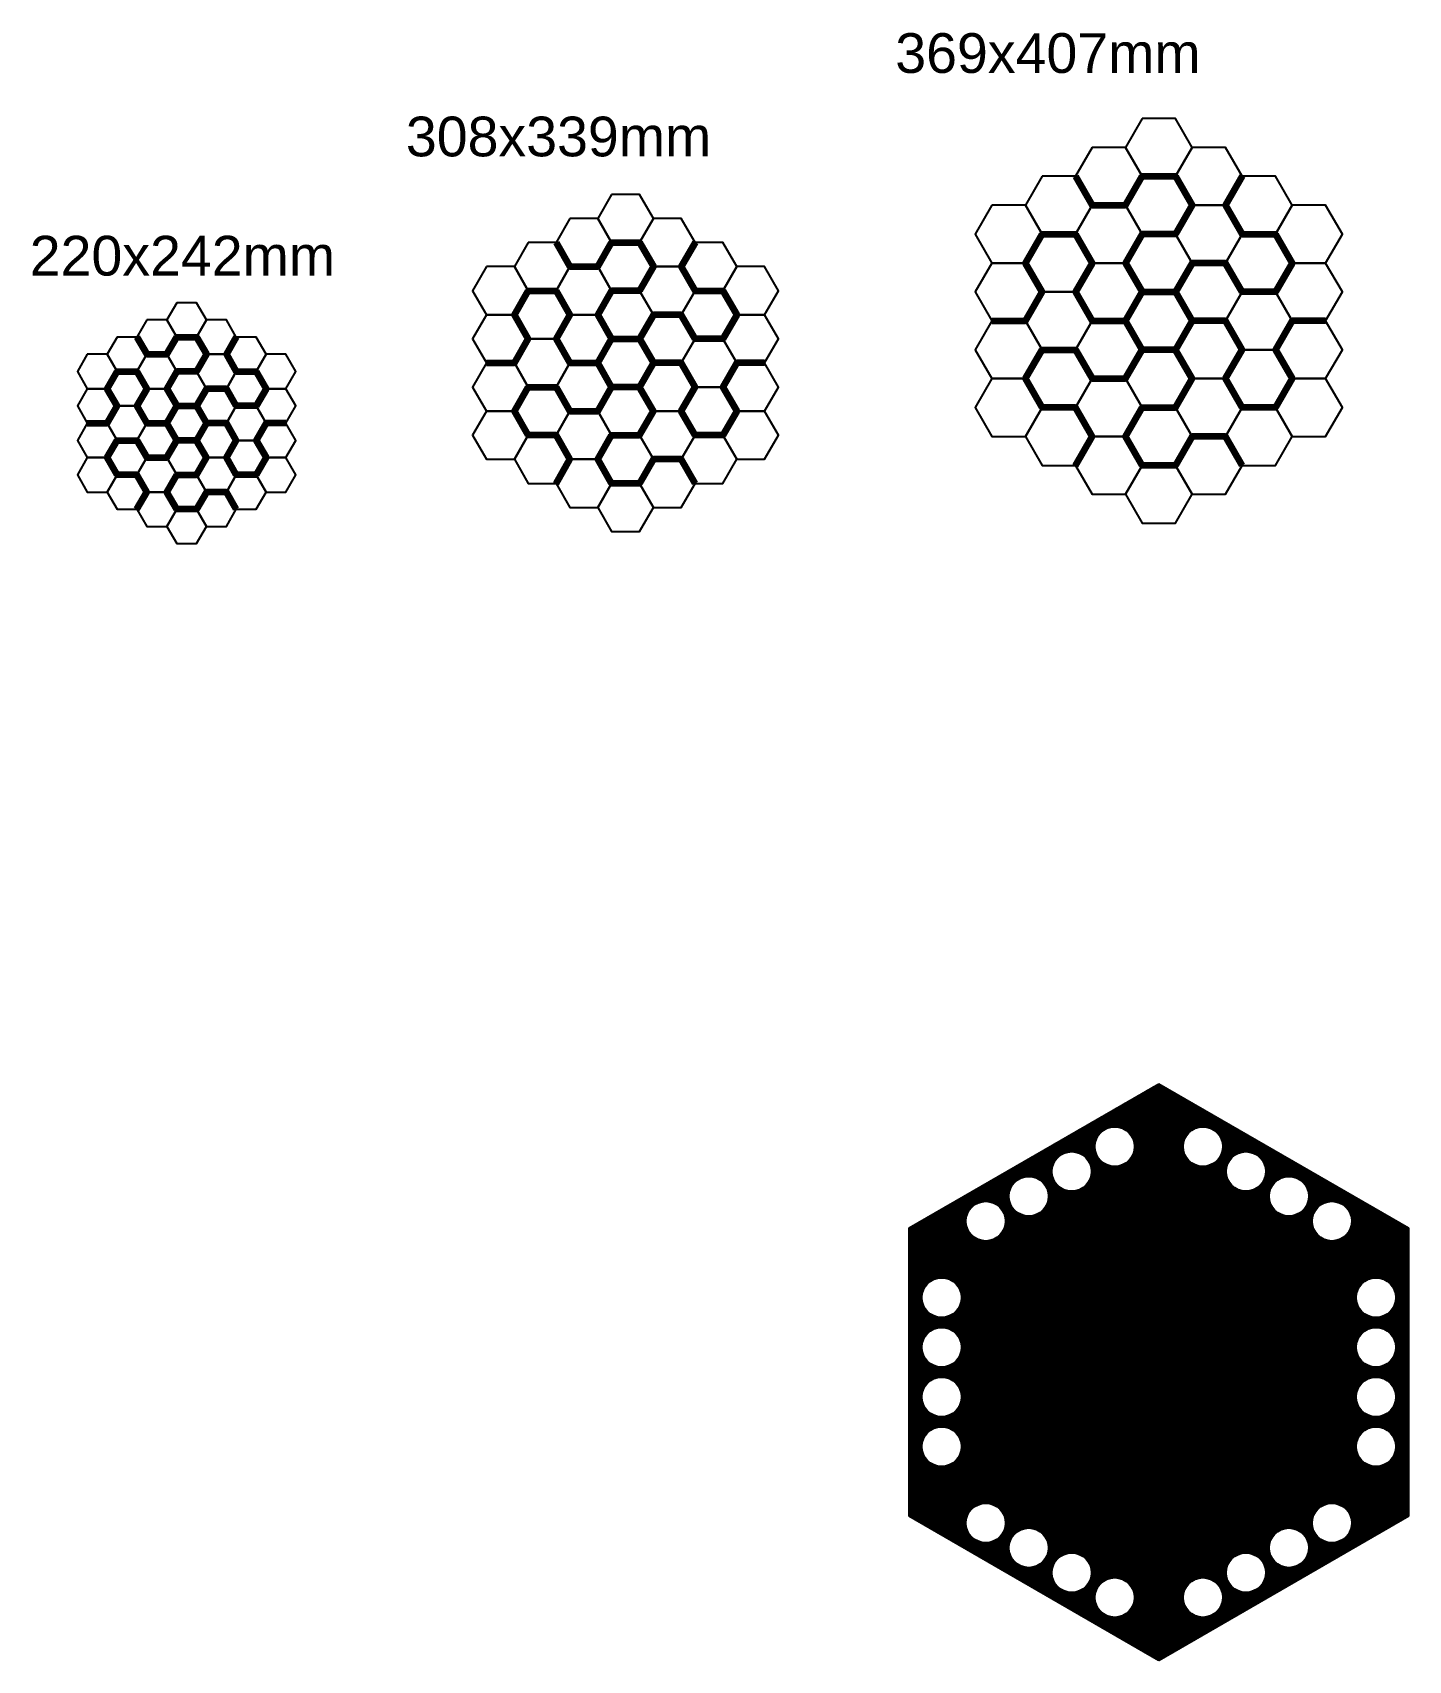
# Model space of a CAD drawing. Header units: inches. Extents: x 118 to 1503, y -1135 to 504.
import ezdxf

# ---------------------------------------------------------------- set-up
doc = ezdxf.new("R2010")
doc.units = ezdxf.units.IN
doc.header["$MEASUREMENT"] = 0
doc.layers.add('BORDA', color=5, linetype='Continuous')
doc.layers.add('CAMPO', color=3, linetype='Continuous')
doc.layers.add('M', color=50, linetype='Continuous', lineweight=120)
doc.layers.add('M2', color=1, linetype='Continuous', lineweight=120)
doc.styles.get("Standard").update_dxf_attribs({"font": 'arial.ttf'})

msp = doc.modelspace()

# ---------------------------------------------------------------- hatches: boundary and pattern name
at = {"layer": 'BORDA', "transparency": 33554551}
h = msp.add_hatch(dxfattribs=at)
h.set_pattern_fill('ANSI31', color=256)
h.paths.add_polyline_path([(1503.1, -990.1), (1477.7, -975.5, -0.618034), (1477.8, -973.7, 0.618034), (1478.2, -966.5), (1460.9, -956.5, 0.618034), (1455, -960.5, -0.618034), (1453.5, -961.5), (1428.1, -946.8), (1419.7, -961.3), (1386.1, -961.3), (1369.3, -990.4), (1335.7, -990.4), (1318.9, -1019.5), (1285.3, -1019.5), (1268.5, -1048.6), (1251.7, -1048.6), (1251.7, -1077.9, 0.618034), (1253.3, -1078.7, -0.618034), (1259.7, -1081.9), (1259.7, -1101.9, -0.618034), (1253.3, -1105.1, 0.618034), (1251.7, -1105.9), (1251.7, -1135.2)])
h.paths.add_polyline_path([(1446, -996.9, -1), (1406, -996.9, -1)], flags=16)
h.paths.add_polyline_path([(1402.7, -1021.9, -1), (1362.7, -1021.9, -1)], flags=16)
h.paths.add_polyline_path([(1359.4, -1046.9, -1), (1319.4, -1046.9, -1)], flags=16)
h.paths.add_polyline_path([(1316.1, -1071.9, -1), (1276.1, -1071.9, -1)], flags=16)
h.paths.add_polyline_path([(1503.1, -699.8), (1477.7, -714.5, -0.618034), (1476.2, -713.5, 0.618034), (1470.2, -709.5), (1452.9, -719.5, 0.618034), (1453.4, -726.7, -0.618034), (1453.5, -728.5), (1428.1, -743.1), (1436.5, -757.7), (1419.7, -786.8), (1436.5, -815.9), (1419.7, -845), (1436.5, -874.1), (1419.7, -903.2), (1436.5, -932.3), (1428.1, -946.8), (1453.5, -961.5, 0.618034), (1455, -960.5, -0.618034), (1460.9, -956.5), (1478.2, -966.5, -0.618034), (1477.8, -973.7, 0.618034), (1477.7, -975.5), (1503.1, -990.1)])
h.paths.add_polyline_path([(1450.4, -920, -1), (1490.4, -920, -1)], flags=16)
h.paths.add_polyline_path([(1450.4, -870, -1), (1490.4, -870, -1)], flags=16)
h.paths.add_polyline_path([(1450.4, -820, -1), (1490.4, -820, -1)], flags=16)
h.paths.add_polyline_path([(1450.4, -770, -1), (1490.4, -770, -1)], flags=16)
h.paths.add_polyline_path([(1470.2, -709.5, -0.618034), (1476.2, -713.5, 0.618034), (1477.7, -714.5), (1503.1, -699.8), (1251.7, -554.7), (1251.7, -584, -0.618034), (1250.1, -584.8, 0.618034), (1243.7, -588), (1243.7, -608, 0.618034), (1250.1, -611.2, -0.618034), (1251.7, -612), (1251.7, -641.3), (1268.5, -641.3), (1285.3, -670.4), (1318.9, -670.4), (1335.7, -699.5), (1369.3, -699.5), (1386.1, -728.6), (1419.7, -728.6), (1428.1, -743.1), (1453.5, -728.5, 0.618034), (1453.4, -726.7, -0.618034), (1452.9, -719.5)])
h.paths.add_polyline_path([(1406, -693, -1), (1446, -693, -1)], flags=16)
h.paths.add_polyline_path([(1362.7, -668, -1), (1402.7, -668, -1)], flags=16)
h.paths.add_polyline_path([(1319.4, -643, -1), (1359.4, -643, -1)], flags=16)
h.paths.add_polyline_path([(1276.1, -618, -1), (1316.1, -618, -1)], flags=16)
h.paths.add_polyline_path([(1134.1, -699.5), (1167.7, -699.5), (1184.5, -670.4), (1218.1, -670.4), (1234.9, -641.3), (1251.7, -641.3), (1251.7, -612, 0.618034), (1250.1, -611.2, -0.618034), (1243.7, -608), (1243.7, -588, -0.618034), (1250.1, -584.8, 0.618034), (1251.7, -584), (1251.7, -554.7), (1000.3, -699.8), (1025.7, -714.5, -0.618034), (1025.6, -716.2, 0.618034), (1025.1, -723.4), (1042.4, -733.4, 0.618034), (1048.4, -729.4, -0.618034), (1049.9, -728.5), (1075.3, -743.1), (1083.7, -728.6), (1117.3, -728.6)])
h.paths.add_polyline_path([(1057.4, -693, -1), (1097.4, -693, -1)], flags=16)
h.paths.add_polyline_path([(1100.7, -668, -1), (1140.7, -668, -1)], flags=16)
h.paths.add_polyline_path([(1144, -643, -1), (1184, -643, -1)], flags=16)
h.paths.add_polyline_path([(1187.3, -618, -1), (1227.3, -618, -1)], flags=16)
h.paths.add_polyline_path([(1049.9, -728.5, 0.618034), (1048.4, -729.4, -0.618034), (1042.4, -733.4), (1025.1, -723.4, -0.618034), (1025.6, -716.2, 0.618034), (1025.7, -714.5), (1000.3, -699.8), (1000.3, -990.1), (1025.7, -975.5, -0.618034), (1027.2, -976.4, 0.618034), (1033.1, -980.4), (1050.4, -970.4, 0.618034), (1050, -963.2, -0.618034), (1049.9, -961.5), (1075.3, -946.8), (1066.9, -932.3), (1083.7, -903.2), (1066.9, -874.1), (1083.7, -845), (1066.9, -815.9), (1083.7, -786.8), (1066.9, -757.7), (1075.3, -743.1)])
h.paths.add_polyline_path([(1053, -770, -1), (1013, -770, -1)], flags=16)
h.paths.add_polyline_path([(1053, -820, -1), (1013, -820, -1)], flags=16)
h.paths.add_polyline_path([(1053, -870, -1), (1013, -870, -1)], flags=16)
h.paths.add_polyline_path([(1053, -920, -1), (1013, -920, -1)], flags=16)
h.paths.add_polyline_path([(1117.3, -961.3), (1083.7, -961.3), (1075.3, -946.8), (1049.9, -961.5, 0.618034), (1050, -963.2, -0.618034), (1050.4, -970.4), (1033.1, -980.4, -0.618034), (1027.2, -976.4, 0.618034), (1025.7, -975.5), (1000.3, -990.1), (1251.7, -1135.2), (1251.7, -1105.9, -0.618034), (1253.3, -1105.1, 0.618034), (1259.7, -1101.9), (1259.7, -1081.9, 0.618034), (1253.3, -1078.7, -0.618034), (1251.7, -1077.9), (1251.7, -1048.6), (1234.9, -1048.6), (1218.1, -1019.5), (1184.5, -1019.5), (1167.7, -990.4), (1134.1, -990.4)])
h.paths.add_polyline_path([(1097.4, -996.9, -1), (1057.4, -996.9, -1)], flags=16)
h.paths.add_polyline_path([(1140.7, -1021.9, -1), (1100.7, -1021.9, -1)], flags=16)
h.paths.add_polyline_path([(1184, -1046.9, -1), (1144, -1046.9, -1)], flags=16)
h.paths.add_polyline_path([(1227.3, -1071.9, -1), (1187.3, -1071.9, -1)], flags=16)
at = {"layer": 'CAMPO', "transparency": 33554551}
h = msp.add_hatch(dxfattribs=at)
h.set_pattern_fill('ANSI31', color=256)
h.paths.add_polyline_path([(1369.3, -757.7), (1335.7, -757.7), (1318.9, -786.8), (1335.7, -815.9), (1369.3, -815.9), (1386.1, -786.8)])
h.paths.add_polyline_path([(1335.7, -757.7), (1318.9, -728.6), (1285.3, -728.6), (1268.5, -757.7), (1285.3, -786.8), (1318.9, -786.8)])
h.paths.add_polyline_path([(1318.9, -670.4), (1285.3, -670.4), (1268.5, -699.5), (1285.3, -728.6), (1318.9, -728.6), (1335.7, -699.5)])
h.paths.add_polyline_path([(1285.3, -670.4), (1268.5, -641.3), (1234.9, -641.3), (1218.1, -670.4), (1234.9, -699.5), (1268.5, -699.5)])
h.paths.add_polyline_path([(1268.5, -699.5), (1234.9, -699.5), (1218.1, -728.6), (1234.9, -757.7), (1268.5, -757.7), (1285.3, -728.6)])
h.paths.add_polyline_path([(1218.1, -670.4), (1184.5, -670.4), (1167.7, -699.5), (1184.5, -728.6), (1218.1, -728.6), (1234.9, -699.5)])
h.paths.add_polyline_path([(1218.1, -728.6), (1184.5, -728.6), (1167.7, -757.7), (1184.5, -786.8), (1218.1, -786.8), (1234.9, -757.7)])
h.paths.add_polyline_path([(1184.5, -728.6), (1167.7, -699.5), (1134.1, -699.5), (1117.3, -728.6), (1134.1, -757.7), (1167.7, -757.7)])
h.paths.add_polyline_path([(1167.7, -757.7), (1134.1, -757.7), (1117.3, -786.8), (1134.1, -815.9), (1167.7, -815.9), (1184.5, -786.8)])
h.paths.add_polyline_path([(1134.1, -757.7), (1117.3, -728.6), (1083.7, -728.6), (1066.9, -757.7), (1083.7, -786.8), (1117.3, -786.8)])
h.paths.add_polyline_path([(1117.3, -786.8), (1083.7, -786.8), (1066.9, -815.9), (1083.7, -845), (1117.3, -845), (1134.1, -815.9)])
h.paths.add_polyline_path([(1167.7, -815.9), (1134.1, -815.9), (1117.3, -845), (1134.1, -874.1), (1167.7, -874.1), (1184.5, -845)])
h.paths.add_polyline_path([(1234.9, -815.9), (1218.1, -786.8), (1184.5, -786.8), (1167.7, -815.9), (1184.5, -845), (1218.1, -845)])
h.paths.add_polyline_path([(1285.3, -786.8), (1268.5, -757.7), (1234.9, -757.7), (1218.1, -786.8), (1234.9, -815.9), (1268.5, -815.9)])
h.paths.add_polyline_path([(1369.3, -699.5), (1335.7, -699.5), (1318.9, -728.6), (1335.7, -757.7), (1369.3, -757.7), (1386.1, -728.6)])
h.paths.add_polyline_path([(1419.7, -728.6), (1386.1, -728.6), (1369.3, -757.7), (1386.1, -786.8), (1419.7, -786.8), (1436.5, -757.7)])
h.paths.add_polyline_path([(1419.7, -786.8), (1386.1, -786.8), (1369.3, -815.9), (1386.1, -845), (1419.7, -845), (1436.5, -815.9)])
h.paths.add_polyline_path([(1436.5, -874.1), (1419.7, -845), (1386.1, -845), (1369.3, -874.1), (1386.1, -903.2), (1419.7, -903.2)])
h.paths.add_polyline_path([(1436.5, -932.3), (1419.7, -903.2), (1386.1, -903.2), (1369.3, -932.3), (1386.1, -961.3), (1419.7, -961.3)])
h.paths.add_polyline_path([(1386.1, -903.2), (1369.3, -874.1), (1335.7, -874.1), (1318.9, -903.2), (1335.7, -932.3), (1369.3, -932.3)])
h.paths.add_polyline_path([(1386.1, -845), (1369.3, -815.9), (1335.7, -815.9), (1318.9, -845), (1335.7, -874.1), (1369.3, -874.1)])
h.paths.add_polyline_path([(1335.7, -815.9), (1318.9, -786.8), (1285.3, -786.8), (1268.5, -815.9), (1285.3, -845), (1318.9, -845)])
h.paths.add_polyline_path([(1318.9, -845), (1285.3, -845), (1268.5, -874.1), (1285.3, -903.2), (1318.9, -903.2), (1335.7, -874.1)])
h.paths.add_polyline_path([(1285.3, -845), (1268.5, -815.9), (1234.9, -815.9), (1218.1, -845), (1234.9, -874.1), (1268.5, -874.1)])
h.paths.add_polyline_path([(1268.5, -874.1), (1234.9, -874.1), (1218.1, -903.2), (1234.9, -932.3), (1268.5, -932.3), (1285.3, -903.2)])
h.paths.add_polyline_path([(1234.9, -874.1), (1218.1, -845), (1184.5, -845), (1167.7, -874.1), (1184.5, -903.2), (1218.1, -903.2)])
h.paths.add_polyline_path([(1234.9, -932.3), (1218.1, -903.2), (1184.5, -903.2), (1167.7, -932.3), (1184.5, -961.3), (1218.1, -961.3)])
h.paths.add_polyline_path([(1184.5, -903.2), (1167.7, -874.1), (1134.1, -874.1), (1117.3, -903.2), (1134.1, -932.3), (1167.7, -932.3)])
h.paths.add_polyline_path([(1134.1, -874.1), (1117.3, -845), (1083.7, -845), (1066.9, -874.1), (1083.7, -903.2), (1117.3, -903.2)])
h.paths.add_polyline_path([(1117.3, -903.2), (1083.7, -903.2), (1066.9, -932.3), (1083.7, -961.3), (1117.3, -961.3), (1134.1, -932.3)])
h.paths.add_polyline_path([(1167.7, -932.3), (1134.1, -932.3), (1117.3, -961.3), (1134.1, -990.4), (1167.7, -990.4), (1184.5, -961.3)])
h.paths.add_polyline_path([(1218.1, -961.3), (1184.5, -961.3), (1167.7, -990.4), (1184.5, -1019.5), (1218.1, -1019.5), (1234.9, -990.4)])
h.paths.add_polyline_path([(1268.5, -932.3), (1234.9, -932.3), (1218.1, -961.3), (1234.9, -990.4), (1268.5, -990.4), (1285.3, -961.3)])
h.paths.add_polyline_path([(1268.5, -990.4), (1234.9, -990.4), (1218.1, -1019.5), (1234.9, -1048.6), (1268.5, -1048.6), (1285.3, -1019.5)])
h.paths.add_polyline_path([(1318.9, -961.3), (1285.3, -961.3), (1268.5, -990.4), (1285.3, -1019.5), (1318.9, -1019.5), (1335.7, -990.4)])
h.paths.add_polyline_path([(1335.7, -932.3), (1318.9, -903.2), (1285.3, -903.2), (1268.5, -932.3), (1285.3, -961.3), (1318.9, -961.3)])
h.paths.add_polyline_path([(1386.1, -961.3), (1369.3, -932.3), (1335.7, -932.3), (1318.9, -961.3), (1335.7, -990.4), (1369.3, -990.4)])

# ---------------------------------------------------------------- linework, layer by layer
for p, q in [((1000.3, -699.8), (1251.7, -554.7)), ((1251.7, -554.7), (1503.1, -699.8)), ((1251.7, -584), (1251.7, -554.7)), ((1243.7, -608), (1243.7, -588)), ((1251.7, -641.3), (1251.7, -612)), ((1000.3, -990.1), (1000.3, -699.8)), ((1025.7, -714.5), (1000.3, -699.8)), ((1477.7, -714.5), (1503.1, -699.8)), ((1503.1, -699.8), (1503.1, -990.1)), ((1452.9, -719.5), (1470.2, -709.5)), ((1042.4, -733.4), (1025.1, -723.4)), ((1075.3, -743.1), (1049.9, -728.5)), ((1428.1, -743.1), (1453.5, -728.5)), ((1075.3, -946.8), (1049.9, -961.5)), ((1428.1, -946.8), (1453.5, -961.5)), ((1460.9, -956.5), (1478.2, -966.5)), ((1025.7, -975.5), (1000.3, -990.1)), ((1050.4, -970.4), (1033.1, -980.4)), ((1477.7, -975.5), (1503.1, -990.1)), ((1251.7, -1135.2), (1000.3, -990.1)), ((1503.1, -990.1), (1251.7, -1135.2)), ((1251.7, -1048.6), (1251.7, -1077.9)), ((1259.7, -1081.9), (1259.7, -1101.9)), ((1251.7, -1105.9), (1251.7, -1135.2))]:
    msp.add_line(p, q)
for points in [[(1234.9, 417), (1218.1, 387.9), (1234.9, 358.8), (1268.5, 358.8), (1285.3, 387.9), (1268.5, 417)], [(1184.5, 387.9), (1167.7, 358.8), (1184.5, 329.7), (1218.1, 329.7), (1234.9, 358.8), (1218.1, 387.9)], [(1285.3, 387.9), (1268.5, 358.8), (1285.3, 329.7), (1318.9, 329.7), (1335.7, 358.8), (1318.9, 387.9)], [(1134.1, 358.8), (1117.3, 329.7), (1134.1, 300.6), (1167.7, 300.6), (1184.5, 329.7), (1167.7, 358.8)], [(1234.9, 358.8), (1218.1, 329.7), (1234.9, 300.6), (1268.5, 300.6), (1285.3, 329.7), (1268.5, 358.8)], [(1335.7, 358.8), (1318.9, 329.7), (1335.7, 300.6), (1369.3, 300.6), (1386.1, 329.7), (1369.3, 358.8)], [(700.7, 340.6), (686.7, 316.4), (700.7, 292.1), (728.7, 292.1), (742.7, 316.4), (728.7, 340.6)], [(1083.7, 329.7), (1066.9, 300.6), (1083.7, 271.5), (1117.3, 271.5), (1134.1, 300.6), (1117.3, 329.7)], [(1184.5, 329.7), (1167.7, 300.6), (1184.5, 271.5), (1218.1, 271.5), (1234.9, 300.6), (1218.1, 329.7)], [(1285.3, 329.7), (1268.5, 300.6), (1285.3, 271.5), (1318.9, 271.5), (1335.7, 300.6), (1318.9, 329.7)], [(1386.1, 329.7), (1369.3, 300.6), (1386.1, 271.5), (1419.7, 271.5), (1436.5, 300.6), (1419.7, 329.7)], [(658.7, 316.4), (644.7, 292.1), (658.7, 267.9), (686.7, 267.9), (700.7, 292.1), (686.7, 316.4)], [(742.7, 316.4), (728.7, 292.1), (742.7, 267.9), (770.7, 267.9), (784.7, 292.1), (770.7, 316.4)], [(1134.1, 300.6), (1117.3, 271.5), (1134.1, 242.4), (1167.7, 242.4), (1184.5, 271.5), (1167.7, 300.6)], [(1234.9, 300.6), (1218.1, 271.5), (1234.9, 242.4), (1268.5, 242.4), (1285.3, 271.5), (1268.5, 300.6)], [(1335.7, 300.6), (1318.9, 271.5), (1335.7, 242.4), (1369.3, 242.4), (1386.1, 271.5), (1369.3, 300.6)], [(616.7, 292.1), (602.7, 267.9), (616.7, 243.6), (644.7, 243.6), (658.7, 267.9), (644.7, 292.1)], [(700.7, 292.1), (686.7, 267.9), (700.7, 243.6), (728.7, 243.6), (742.7, 267.9), (728.7, 292.1)], [(784.7, 292.1), (770.7, 267.9), (784.7, 243.6), (812.7, 243.6), (826.7, 267.9), (812.7, 292.1)], [(574.7, 267.9), (560.7, 243.6), (574.7, 219.4), (602.7, 219.4), (616.7, 243.6), (602.7, 267.9)], [(658.7, 267.9), (644.7, 243.6), (658.7, 219.4), (686.7, 219.4), (700.7, 243.6), (686.7, 267.9)], [(742.7, 267.9), (728.7, 243.6), (742.7, 219.4), (770.7, 219.4), (784.7, 243.6), (770.7, 267.9)], [(826.7, 267.9), (812.7, 243.6), (826.7, 219.4), (854.7, 219.4), (868.7, 243.6), (854.7, 267.9)], [(1083.7, 271.5), (1066.9, 242.4), (1083.7, 213.3), (1117.3, 213.3), (1134.1, 242.4), (1117.3, 271.5)], [(1184.5, 271.5), (1167.7, 242.4), (1184.5, 213.3), (1218.1, 213.3), (1234.9, 242.4), (1218.1, 271.5)], [(1285.3, 271.5), (1268.5, 242.4), (1285.3, 213.3), (1318.9, 213.3), (1335.7, 242.4), (1318.9, 271.5)], [(1386.1, 271.5), (1369.3, 242.4), (1386.1, 213.3), (1419.7, 213.3), (1436.5, 242.4), (1419.7, 271.5)], [(262.7, 231.6), (252.7, 214.3), (262.7, 196.9), (282.7, 196.9), (292.7, 214.3), (282.7, 231.6)], [(616.7, 243.6), (602.7, 219.4), (616.7, 195.1), (644.7, 195.1), (658.7, 219.4), (644.7, 243.6)], [(700.7, 243.6), (686.7, 219.4), (700.7, 195.1), (728.7, 195.1), (742.7, 219.4), (728.7, 243.6)], [(784.7, 243.6), (770.7, 219.4), (784.7, 195.1), (812.7, 195.1), (826.7, 219.4), (812.7, 243.6)], [(1134.1, 242.4), (1117.3, 213.3), (1134.1, 184.2), (1167.7, 184.2), (1184.5, 213.3), (1167.7, 242.4)], [(1234.9, 242.4), (1218.1, 213.3), (1234.9, 184.2), (1268.5, 184.2), (1285.3, 213.3), (1268.5, 242.4)], [(1335.7, 242.4), (1318.9, 213.3), (1335.7, 184.2), (1369.3, 184.2), (1386.1, 213.3), (1369.3, 242.4)], [(232.7, 214.3), (222.7, 196.9), (232.7, 179.6), (252.7, 179.6), (262.7, 196.9), (252.7, 214.3)], [(292.7, 214.3), (282.7, 196.9), (292.7, 179.6), (312.7, 179.6), (322.7, 196.9), (312.7, 214.3)], [(574.7, 219.4), (560.7, 195.1), (574.7, 170.9), (602.7, 170.9), (616.7, 195.1), (602.7, 219.4)], [(658.7, 219.4), (644.7, 195.1), (658.7, 170.9), (686.7, 170.9), (700.7, 195.1), (686.7, 219.4)], [(742.7, 219.4), (728.7, 195.1), (742.7, 170.9), (770.7, 170.9), (784.7, 195.1), (770.7, 219.4)], [(826.7, 219.4), (812.7, 195.1), (826.7, 170.9), (854.7, 170.9), (868.7, 195.1), (854.7, 219.4)], [(1083.7, 213.3), (1066.9, 184.2), (1083.7, 155.1), (1117.3, 155.1), (1134.1, 184.2), (1117.3, 213.3)], [(1184.5, 213.3), (1167.7, 184.2), (1184.5, 155.1), (1218.1, 155.1), (1234.9, 184.2), (1218.1, 213.3)], [(1285.3, 213.3), (1268.5, 184.2), (1285.3, 155.1), (1318.9, 155.1), (1335.7, 184.2), (1318.9, 213.3)], [(1386.1, 213.3), (1369.3, 184.2), (1386.1, 155.1), (1419.7, 155.1), (1436.5, 184.2), (1419.7, 213.3)], [(202.7, 196.9), (192.7, 179.6), (202.7, 162.3), (222.7, 162.3), (232.7, 179.6), (222.7, 196.9)], [(262.7, 196.9), (252.7, 179.6), (262.7, 162.3), (282.7, 162.3), (292.7, 179.6), (282.7, 196.9)], [(322.7, 196.9), (312.7, 179.6), (322.7, 162.3), (342.7, 162.3), (352.7, 179.6), (342.7, 196.9)], [(616.7, 195.1), (602.7, 170.9), (616.7, 146.6), (644.7, 146.6), (658.7, 170.9), (644.7, 195.1)], [(700.7, 195.1), (686.7, 170.9), (700.7, 146.6), (728.7, 146.6), (742.7, 170.9), (728.7, 195.1)], [(784.7, 195.1), (770.7, 170.9), (784.7, 146.6), (812.7, 146.6), (826.7, 170.9), (812.7, 195.1)], [(1134.1, 184.2), (1117.3, 155.1), (1134.1, 126), (1167.7, 126), (1184.5, 155.1), (1167.7, 184.2)], [(1234.9, 184.2), (1218.1, 155.1), (1234.9, 126), (1268.5, 126), (1285.3, 155.1), (1268.5, 184.2)], [(1335.7, 184.2), (1318.9, 155.1), (1335.7, 126), (1369.3, 126), (1386.1, 155.1), (1369.3, 184.2)], [(172.7, 179.6), (162.7, 162.3), (172.7, 145), (192.7, 145), (202.7, 162.3), (192.7, 179.6)], [(232.7, 179.6), (222.7, 162.3), (232.7, 145), (252.7, 145), (262.7, 162.3), (252.7, 179.6)], [(292.7, 179.6), (282.7, 162.3), (292.7, 145), (312.7, 145), (322.7, 162.3), (312.7, 179.6)], [(352.7, 179.6), (342.7, 162.3), (352.7, 145), (372.7, 145), (382.7, 162.3), (372.7, 179.6)], [(574.7, 170.9), (560.7, 146.6), (574.7, 122.4), (602.7, 122.4), (616.7, 146.6), (602.7, 170.9)], [(658.7, 170.9), (644.7, 146.6), (658.7, 122.4), (686.7, 122.4), (700.7, 146.6), (686.7, 170.9)], [(742.7, 170.9), (728.7, 146.6), (742.7, 122.4), (770.7, 122.4), (784.7, 146.6), (770.7, 170.9)], [(826.7, 170.9), (812.7, 146.6), (826.7, 122.4), (854.7, 122.4), (868.7, 146.6), (854.7, 170.9)], [(202.7, 162.3), (192.7, 145), (202.7, 127.7), (222.7, 127.7), (232.7, 145), (222.7, 162.3)], [(262.7, 162.3), (252.7, 145), (262.7, 127.7), (282.7, 127.7), (292.7, 145), (282.7, 162.3)], [(322.7, 162.3), (312.7, 145), (322.7, 127.7), (342.7, 127.7), (352.7, 145), (342.7, 162.3)], [(1083.7, 155.1), (1066.9, 126), (1083.7, 96.9), (1117.3, 96.9), (1134.1, 126), (1117.3, 155.1)], [(1184.5, 155.1), (1167.7, 126), (1184.5, 96.9), (1218.1, 96.9), (1234.9, 126), (1218.1, 155.1)], [(1285.3, 155.1), (1268.5, 126), (1285.3, 96.9), (1318.9, 96.9), (1335.7, 126), (1318.9, 155.1)], [(1386.1, 155.1), (1369.3, 126), (1386.1, 96.9), (1419.7, 96.9), (1436.5, 126), (1419.7, 155.1)], [(172.7, 145), (162.7, 127.7), (172.7, 110.3), (192.7, 110.3), (202.7, 127.7), (192.7, 145)], [(232.7, 145), (222.7, 127.7), (232.7, 110.3), (252.7, 110.3), (262.7, 127.7), (252.7, 145)], [(292.7, 145), (282.7, 127.7), (292.7, 110.3), (312.7, 110.3), (322.7, 127.7), (312.7, 145)], [(352.7, 145), (342.7, 127.7), (352.7, 110.3), (372.7, 110.3), (382.7, 127.7), (372.7, 145)], [(616.7, 146.6), (602.7, 122.4), (616.7, 98.1), (644.7, 98.1), (658.7, 122.4), (644.7, 146.6)], [(700.7, 146.6), (686.7, 122.4), (700.7, 98.1), (728.7, 98.1), (742.7, 122.4), (728.7, 146.6)], [(784.7, 146.6), (770.7, 122.4), (784.7, 98.1), (812.7, 98.1), (826.7, 122.4), (812.7, 146.6)], [(202.7, 127.7), (192.7, 110.3), (202.7, 93), (222.7, 93), (232.7, 110.3), (222.7, 127.7)], [(262.7, 127.7), (252.7, 110.3), (262.7, 93), (282.7, 93), (292.7, 110.3), (282.7, 127.7)], [(322.7, 127.7), (312.7, 110.3), (322.7, 93), (342.7, 93), (352.7, 110.3), (342.7, 127.7)], [(574.7, 122.4), (560.7, 98.1), (574.7, 73.9), (602.7, 73.9), (616.7, 98.1), (602.7, 122.4)], [(658.7, 122.4), (644.7, 98.1), (658.7, 73.9), (686.7, 73.9), (700.7, 98.1), (686.7, 122.4)], [(742.7, 122.4), (728.7, 98.1), (742.7, 73.9), (770.7, 73.9), (784.7, 98.1), (770.7, 122.4)], [(826.7, 122.4), (812.7, 98.1), (826.7, 73.9), (854.7, 73.9), (868.7, 98.1), (854.7, 122.4)], [(1134.1, 126), (1117.3, 96.9), (1134.1, 67.8), (1167.7, 67.8), (1184.5, 96.9), (1167.7, 126)], [(1234.9, 126), (1218.1, 96.9), (1234.9, 67.8), (1268.5, 67.8), (1285.3, 96.9), (1268.5, 126)], [(1335.7, 126), (1318.9, 96.9), (1335.7, 67.8), (1369.3, 67.8), (1386.1, 96.9), (1369.3, 126)], [(172.7, 110.3), (162.7, 93), (172.7, 75.7), (192.7, 75.7), (202.7, 93), (192.7, 110.3)], [(232.7, 110.3), (222.7, 93), (232.7, 75.7), (252.7, 75.7), (262.7, 93), (252.7, 110.3)], [(292.7, 110.3), (282.7, 93), (292.7, 75.7), (312.7, 75.7), (322.7, 93), (312.7, 110.3)], [(352.7, 110.3), (342.7, 93), (352.7, 75.7), (372.7, 75.7), (382.7, 93), (372.7, 110.3)], [(202.7, 93), (192.7, 75.7), (202.7, 58.4), (222.7, 58.4), (232.7, 75.7), (222.7, 93)], [(262.7, 93), (252.7, 75.7), (262.7, 58.4), (282.7, 58.4), (292.7, 75.7), (282.7, 93)], [(322.7, 93), (312.7, 75.7), (322.7, 58.4), (342.7, 58.4), (352.7, 75.7), (342.7, 93)], [(616.7, 98.1), (602.7, 73.9), (616.7, 49.6), (644.7, 49.6), (658.7, 73.9), (644.7, 98.1)], [(700.7, 98.1), (686.7, 73.9), (700.7, 49.6), (728.7, 49.6), (742.7, 73.9), (728.7, 98.1)], [(784.7, 98.1), (770.7, 73.9), (784.7, 49.6), (812.7, 49.6), (826.7, 73.9), (812.7, 98.1)], [(1184.5, 96.9), (1167.7, 67.8), (1184.5, 38.7), (1218.1, 38.7), (1234.9, 67.8), (1218.1, 96.9)], [(1285.3, 96.9), (1268.5, 67.8), (1285.3, 38.7), (1318.9, 38.7), (1335.7, 67.8), (1318.9, 96.9)], [(172.7, 75.7), (162.7, 58.4), (172.7, 41), (192.7, 41), (202.7, 58.4), (192.7, 75.7)], [(232.7, 75.7), (222.7, 58.4), (232.7, 41), (252.7, 41), (262.7, 58.4), (252.7, 75.7)], [(292.7, 75.7), (282.7, 58.4), (292.7, 41), (312.7, 41), (322.7, 58.4), (312.7, 75.7)], [(352.7, 75.7), (342.7, 58.4), (352.7, 41), (372.7, 41), (382.7, 58.4), (372.7, 75.7)], [(658.7, 73.9), (644.7, 49.6), (658.7, 25.4), (686.7, 25.4), (700.7, 49.6), (686.7, 73.9)], [(742.7, 73.9), (728.7, 49.6), (742.7, 25.4), (770.7, 25.4), (784.7, 49.6), (770.7, 73.9)], [(1234.9, 67.8), (1218.1, 38.7), (1234.9, 9.6), (1268.5, 9.6), (1285.3, 38.7), (1268.5, 67.8)], [(202.7, 58.4), (192.7, 41), (202.7, 23.7), (222.7, 23.7), (232.7, 41), (222.7, 58.4)], [(262.7, 58.4), (252.7, 41), (262.7, 23.7), (282.7, 23.7), (292.7, 41), (282.7, 58.4)], [(322.7, 58.4), (312.7, 41), (322.7, 23.7), (342.7, 23.7), (352.7, 41), (342.7, 58.4)], [(700.7, 49.6), (686.7, 25.4), (700.7, 1.2), (728.7, 1.2), (742.7, 25.4), (728.7, 49.6)], [(232.7, 41), (222.7, 23.7), (232.7, 6.4), (252.7, 6.4), (262.7, 23.7), (252.7, 41)], [(292.7, 41), (282.7, 23.7), (292.7, 6.4), (312.7, 6.4), (322.7, 23.7), (312.7, 41)], [(262.7, 23.7), (252.7, 6.4), (262.7, -10.9), (282.7, -10.9), (292.7, 6.4), (282.7, 23.7)], [(1234.9, -641.3), (1218.1, -670.4), (1234.9, -699.5), (1268.5, -699.5), (1285.3, -670.4), (1268.5, -641.3)], [(1184.5, -670.4), (1167.7, -699.5), (1184.5, -728.6), (1218.1, -728.6), (1234.9, -699.5), (1218.1, -670.4)], [(1285.3, -670.4), (1268.5, -699.5), (1285.3, -728.6), (1318.9, -728.6), (1335.7, -699.5), (1318.9, -670.4)], [(1134.1, -699.5), (1117.3, -728.6), (1134.1, -757.7), (1167.7, -757.7), (1184.5, -728.6), (1167.7, -699.5)], [(1234.9, -699.5), (1218.1, -728.6), (1234.9, -757.7), (1268.5, -757.7), (1285.3, -728.6), (1268.5, -699.5)], [(1335.7, -699.5), (1318.9, -728.6), (1335.7, -757.7), (1369.3, -757.7), (1386.1, -728.6), (1369.3, -699.5)], [(1083.7, -728.6), (1066.9, -757.7), (1083.7, -786.8), (1117.3, -786.8), (1134.1, -757.7), (1117.3, -728.6)], [(1184.5, -728.6), (1167.7, -757.7), (1184.5, -786.8), (1218.1, -786.8), (1234.9, -757.7), (1218.1, -728.6)], [(1285.3, -728.6), (1268.5, -757.7), (1285.3, -786.8), (1318.9, -786.8), (1335.7, -757.7), (1318.9, -728.6)], [(1386.1, -728.6), (1369.3, -757.7), (1386.1, -786.8), (1419.7, -786.8), (1436.5, -757.7), (1419.7, -728.6)], [(1134.1, -757.7), (1117.3, -786.8), (1134.1, -815.9), (1167.7, -815.9), (1184.5, -786.8), (1167.7, -757.7)], [(1234.9, -757.7), (1218.1, -786.8), (1234.9, -815.9), (1268.5, -815.9), (1285.3, -786.8), (1268.5, -757.7)], [(1335.7, -757.7), (1318.9, -786.8), (1335.7, -815.9), (1369.3, -815.9), (1386.1, -786.8), (1369.3, -757.7)], [(1083.7, -786.8), (1066.9, -815.9), (1083.7, -845), (1117.3, -845), (1134.1, -815.9), (1117.3, -786.8)], [(1184.5, -786.8), (1167.7, -815.9), (1184.5, -845), (1218.1, -845), (1234.9, -815.9), (1218.1, -786.8)], [(1285.3, -786.8), (1268.5, -815.9), (1285.3, -845), (1318.9, -845), (1335.7, -815.9), (1318.9, -786.8)], [(1386.1, -786.8), (1369.3, -815.9), (1386.1, -845), (1419.7, -845), (1436.5, -815.9), (1419.7, -786.8)], [(1134.1, -815.9), (1117.3, -845), (1134.1, -874.1), (1167.7, -874.1), (1184.5, -845), (1167.7, -815.9)], [(1234.9, -815.9), (1218.1, -845), (1234.9, -874.1), (1268.5, -874.1), (1285.3, -845), (1268.5, -815.9)], [(1335.7, -815.9), (1318.9, -845), (1335.7, -874.1), (1369.3, -874.1), (1386.1, -845), (1369.3, -815.9)], [(1083.7, -845), (1066.9, -874.1), (1083.7, -903.2), (1117.3, -903.2), (1134.1, -874.1), (1117.3, -845)], [(1184.5, -845), (1167.7, -874.1), (1184.5, -903.2), (1218.1, -903.2), (1234.9, -874.1), (1218.1, -845)], [(1285.3, -845), (1268.5, -874.1), (1285.3, -903.2), (1318.9, -903.2), (1335.7, -874.1), (1318.9, -845)], [(1386.1, -845), (1369.3, -874.1), (1386.1, -903.2), (1419.7, -903.2), (1436.5, -874.1), (1419.7, -845)], [(1134.1, -874.1), (1117.3, -903.2), (1134.1, -932.3), (1167.7, -932.3), (1184.5, -903.2), (1167.7, -874.1)], [(1234.9, -874.1), (1218.1, -903.2), (1234.9, -932.3), (1268.5, -932.3), (1285.3, -903.2), (1268.5, -874.1)], [(1335.7, -874.1), (1318.9, -903.2), (1335.7, -932.3), (1369.3, -932.3), (1386.1, -903.2), (1369.3, -874.1)], [(1083.7, -903.2), (1066.9, -932.3), (1083.7, -961.3), (1117.3, -961.3), (1134.1, -932.3), (1117.3, -903.2)], [(1184.5, -903.2), (1167.7, -932.3), (1184.5, -961.3), (1218.1, -961.3), (1234.9, -932.3), (1218.1, -903.2)], [(1285.3, -903.2), (1268.5, -932.3), (1285.3, -961.3), (1318.9, -961.3), (1335.7, -932.3), (1318.9, -903.2)], [(1386.1, -903.2), (1369.3, -932.3), (1386.1, -961.3), (1419.7, -961.3), (1436.5, -932.3), (1419.7, -903.2)], [(1134.1, -932.3), (1117.3, -961.3), (1134.1, -990.4), (1167.7, -990.4), (1184.5, -961.3), (1167.7, -932.3)], [(1234.9, -932.3), (1218.1, -961.3), (1234.9, -990.4), (1268.5, -990.4), (1285.3, -961.3), (1268.5, -932.3)], [(1335.7, -932.3), (1318.9, -961.3), (1335.7, -990.4), (1369.3, -990.4), (1386.1, -961.3), (1369.3, -932.3)], [(1184.5, -961.3), (1167.7, -990.4), (1184.5, -1019.5), (1218.1, -1019.5), (1234.9, -990.4), (1218.1, -961.3)], [(1285.3, -961.3), (1268.5, -990.4), (1285.3, -1019.5), (1318.9, -1019.5), (1335.7, -990.4), (1318.9, -961.3)], [(1234.9, -990.4), (1218.1, -1019.5), (1234.9, -1048.6), (1268.5, -1048.6), (1285.3, -1019.5), (1268.5, -990.4)]]:
    msp.add_lwpolyline(points, close=True)
for centre in [(1207.3, -618), (1296.1, -618), (1164, -643), (1339.4, -643), (1120.7, -668), (1382.7, -668), (1077.4, -693), (1426, -693), (1033, -770), (1470.4, -770), (1033, -820), (1470.4, -820), (1033, -870), (1470.4, -870), (1033, -920), (1470.4, -920), (1077.4, -996.9), (1426, -996.9), (1120.7, -1021.9), (1382.7, -1021.9), (1164, -1046.9), (1339.4, -1046.9), (1207.3, -1071.9), (1296.1, -1071.9)]:
    msp.add_circle(centre, 20)
for centre, radius, start, end in [((1247.7, -588), 4, 53.1301, 180), ((1250.7, -584), 1, 233.1301, 0), ((1247.7, -608), 4, 180, 306.8699), ((1250.7, -612), 1, 0, 126.8699), ((1027.1, -719.9), 4, 113.1301, 240), ((1025.2, -715.3), 1, 293.1301, 60), ((1454.9, -723), 4, 120, 246.8699), ((1472.2, -713), 4, 353.1301, 120), ((1477.2, -713.6), 1, 173.1301, 300), ((1044.4, -729.9), 4, 240, 6.8699), ((1049.4, -729.3), 1, 60, 186.8699), ((1453, -727.6), 1, 300, 66.8699), ((1050.4, -962.3), 1, 120, 246.8699), ((1048.4, -966.9), 4, 300, 66.8699), ((1454, -960.6), 1, 240, 6.8699), ((1458.9, -960), 4, 60, 186.8699), ((1476.2, -970), 4, 293.1301, 60), ((1026.2, -976.3), 1, 353.1301, 120), ((1031.1, -976.9), 4, 173.1301, 300), ((1478.2, -974.6), 1, 113.1301, 240), ((1252.7, -1077.9), 1, 180, 306.8699), ((1255.7, -1081.9), 4, 360, 126.8699), ((1252.7, -1105.9), 1, 53.1301, 180), ((1255.7, -1101.9), 4, 233.1301, 360)]:
    msp.add_arc(centre, radius, start, end)
at = {"layer": 'M'}
for points in [[(1335.7, 358.8), (1318.9, 329.7), (1335.7, 300.6), (1369.3, 300.6), (1386.1, 271.5), (1369.3, 242.4), (1335.7, 242.4), (1318.9, 271.5), (1285.3, 271.5), (1268.5, 242.4)], [(1083.7, 213.3), (1117.3, 213.3), (1134.1, 242.4), (1117.3, 271.5), (1134.1, 300.6), (1167.7, 300.6), (1184.5, 271.5), (1167.7, 242.4), (1184.5, 213.3), (1218.1, 213.3)], [(784.7, 292.1), (770.7, 267.9), (784.7, 243.6), (812.7, 243.6), (826.7, 219.4), (812.7, 195.1), (784.7, 195.1), (770.7, 219.4), (742.7, 219.4), (728.7, 195.1)], [(574.7, 170.9), (602.7, 170.9), (616.7, 195.1), (602.7, 219.4), (616.7, 243.6), (644.7, 243.6), (658.7, 219.4), (644.7, 195.1), (658.7, 170.9), (686.7, 170.9)], [(322.7, 196.9), (312.7, 179.6), (322.7, 162.3), (342.7, 162.3), (352.7, 145), (342.7, 127.7), (322.7, 127.7), (312.7, 145), (292.7, 145), (282.7, 127.7)], [(1335.7, 67.8), (1318.9, 96.9), (1285.3, 96.9), (1268.5, 67.8), (1234.9, 67.8), (1218.1, 96.9), (1234.9, 126), (1268.5, 126), (1285.3, 155.1), (1268.5, 184.2)], [(172.7, 110.3), (192.7, 110.3), (202.7, 127.7), (192.7, 145), (202.7, 162.3), (222.7, 162.3), (232.7, 145), (222.7, 127.7), (232.7, 110.3), (252.7, 110.3)], [(784.7, 49.6), (770.7, 73.9), (742.7, 73.9), (728.7, 49.6), (700.7, 49.6), (686.7, 73.9), (700.7, 98.1), (728.7, 98.1), (742.7, 122.4), (728.7, 146.6)], [(322.7, 23.7), (312.7, 41), (292.7, 41), (282.7, 23.7), (262.7, 23.7), (252.7, 41), (262.7, 58.4), (282.7, 58.4), (292.7, 75.7), (282.7, 93)]]:
    msp.add_lwpolyline(points, dxfattribs=at)
at = {"layer": 'M2'}
for points in [[(1167.7, 358.8), (1184.5, 329.7), (1218.1, 329.7), (1234.9, 358.8), (1268.5, 358.8), (1285.3, 329.7), (1268.5, 300.6), (1234.9, 300.6), (1218.1, 271.5), (1234.9, 242.4)], [(644.7, 292.1), (658.7, 267.9), (686.7, 267.9), (700.7, 292.1), (728.7, 292.1), (742.7, 267.9), (728.7, 243.6), (700.7, 243.6), (686.7, 219.4), (700.7, 195.1)], [(1419.7, 213.3), (1386.1, 213.3), (1369.3, 184.2), (1386.1, 155.1), (1369.3, 126), (1335.7, 126), (1318.9, 155.1), (1335.7, 184.2), (1318.9, 213.3), (1285.3, 213.3)], [(222.7, 196.9), (232.7, 179.6), (252.7, 179.6), (262.7, 196.9), (282.7, 196.9), (292.7, 179.6), (282.7, 162.3), (262.7, 162.3), (252.7, 145), (262.7, 127.7)], [(1167.7, 67.8), (1184.5, 96.9), (1167.7, 126), (1134.1, 126), (1117.3, 155.1), (1134.1, 184.2), (1167.7, 184.2), (1184.5, 155.1), (1218.1, 155.1), (1234.9, 184.2)], [(854.7, 170.9), (826.7, 170.9), (812.7, 146.6), (826.7, 122.4), (812.7, 98.1), (784.7, 98.1), (770.7, 122.4), (784.7, 146.6), (770.7, 170.9), (742.7, 170.9)], [(644.7, 49.6), (658.7, 73.9), (644.7, 98.1), (616.7, 98.1), (602.7, 122.4), (616.7, 146.6), (644.7, 146.6), (658.7, 122.4), (686.7, 122.4), (700.7, 146.6)], [(372.7, 110.3), (352.7, 110.3), (342.7, 93), (352.7, 75.7), (342.7, 58.4), (322.7, 58.4), (312.7, 75.7), (322.7, 93), (312.7, 110.3), (292.7, 110.3)], [(222.7, 23.7), (232.7, 41), (222.7, 58.4), (202.7, 58.4), (192.7, 75.7), (202.7, 93), (222.7, 93), (232.7, 75.7), (252.7, 75.7), (262.7, 93)], [(1234.9, -815.9), (1218.1, -786.8), (1234.9, -757.7), (1218.1, -728.6), (1184.5, -728.6), (1167.7, -699.5)], [(1234.9, -874.1), (1268.5, -874.1), (1285.3, -845), (1268.5, -815.9), (1234.9, -815.9)], [(1285.3, -845), (1318.9, -845), (1335.7, -874.1), (1369.3, -874.1), (1386.1, -845), (1419.7, -845)], [(1234.9, -874.1), (1218.1, -903.2), (1184.5, -903.2), (1167.7, -932.3), (1184.5, -961.3), (1167.7, -990.4)]]:
    msp.add_lwpolyline(points, dxfattribs=at)
for points in [[(1234.9, 242.4), (1268.5, 242.4), (1285.3, 213.3), (1268.5, 184.2), (1234.9, 184.2), (1218.1, 213.3)], [(700.7, 195.1), (728.7, 195.1), (742.7, 170.9), (728.7, 146.6), (700.7, 146.6), (686.7, 170.9)], [(262.7, 127.7), (282.7, 127.7), (292.7, 110.3), (282.7, 93), (262.7, 93), (252.7, 110.3)]]:
    msp.add_lwpolyline(points, close=True, dxfattribs=at)

# ---------------------------------------------------------------- texts
for s, p in [('369x407mm', (986.3, 462.9)), ('308x339mm', (493.5, 378.9)), ('220x242mm', (114.7, 258.9))]:
    msp.add_text(s, height=40, dxfattribs=at).set_placement(p)

doc.saveas('drawing.dxf')
